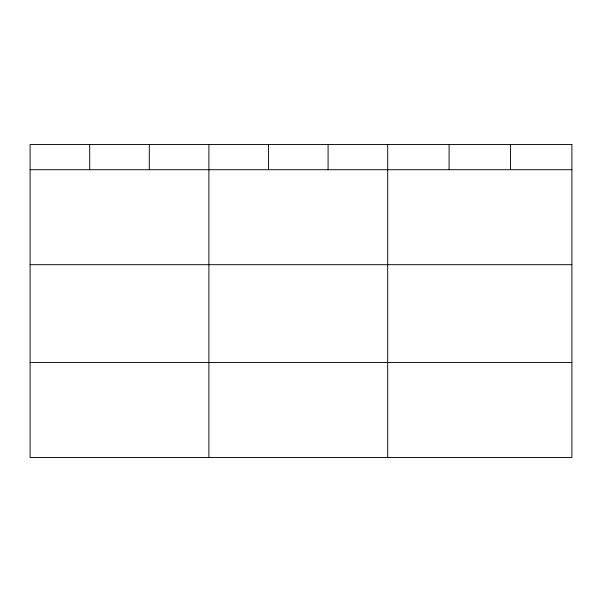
<?xml version="1.0" encoding="UTF-8"?>
<svg xmlns="http://www.w3.org/2000/svg" width="602" height="602" viewBox="0 0 602 602"><rect width="100%" height="100%" fill="white"/><g stroke="black" fill="none" stroke-linecap="round" stroke-linejoin="round"><path stroke-width="0.9" d="M30.1 169.719L571.9 169.719M30.1 264.684L571.9 264.684M30.1 362.524L571.9 362.524M510.496 144.51L510.496 169.719M449.092 144.51L449.092 169.719M387.688 144.51L387.688 457.49M328.09 144.51L328.09 169.719M268.492 144.51L268.492 169.719M208.894 144.51L208.894 457.49M149.296 144.51L149.296 169.719M89.698 144.51L89.698 169.719M571.9 144.51L30.1 144.51L30.1 457.49L571.9 457.49L571.9 144.51"/></g></svg>
